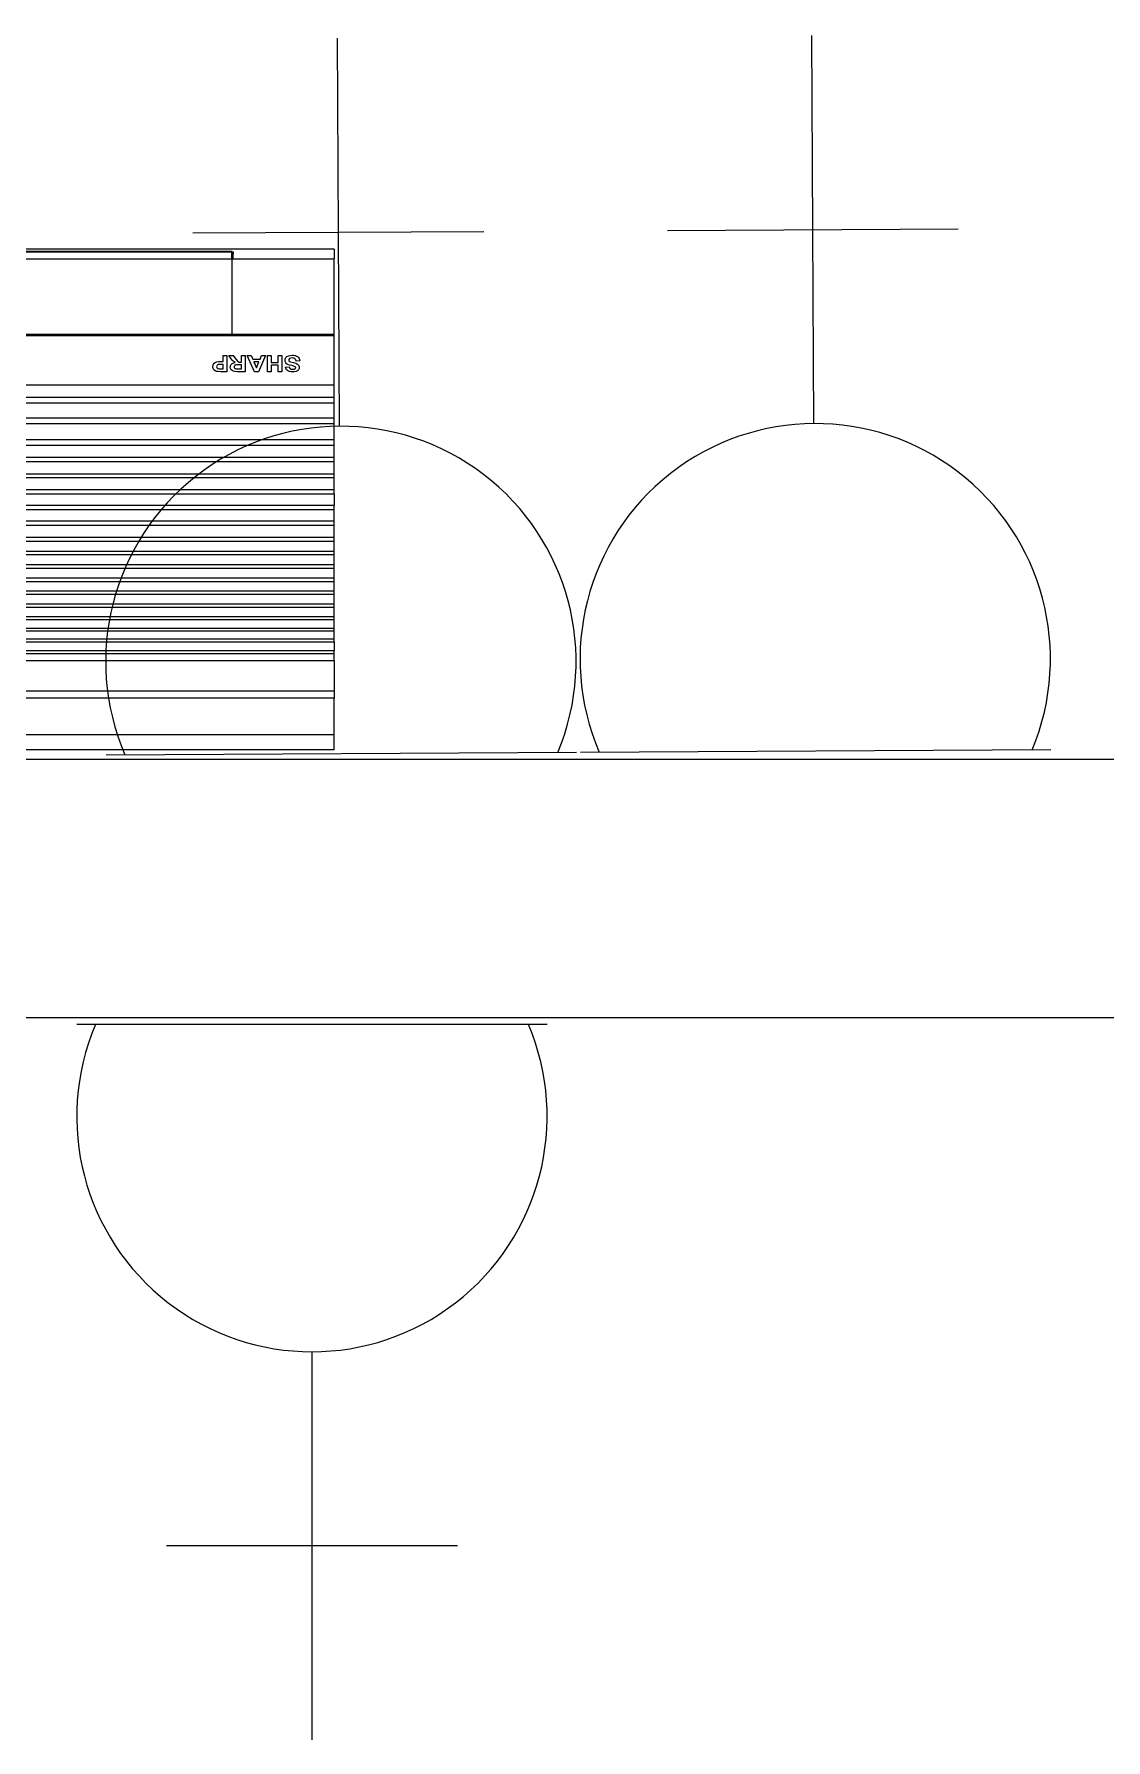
# Model space of a CAD drawing. Header units: inches. Extents: x -106706990 to 300603, y -86718466 to 1728185.
# Drawn here: x 56354 to 56976, y 25561 to 26550 of the extents above; entities that cross this region are included whole.
import ezdxf

# ---------------------------------------------------------------- set-up
doc = ezdxf.new("R2010")
doc.units = ezdxf.units.IN
doc.header["$MEASUREMENT"] = 0
doc.linetypes.add('HIDDEN', pattern=[0.375, 0.25, -0.125])
for name, color, linetype in [('A-WALL', 1, 'Continuous'), ('Edges', 7, 'Continuous'), ('ELECT', 6, 'Continuous')]:
    doc.layers.add(name, color=color, linetype=linetype)

# ---------------------------------------------------------------- blocks, each defined once
blk = doc.blocks.new('SOCKET')
at = {"layer": 'ELECT', "color": 6}
for p, q in [((15248.7, 25891.39), (15248.7, 26116.39)), ((15164.32, 26003.89), (15333.07, 26003.89)), ((15112.29, 25701.64), (15385.1, 25701.64))]:
    blk.add_line(p, q, dxfattribs=at)
blk.add_arc((15248.7, 25754.99), 136.41, 336.97635, 203.02365, dxfattribs=at)
blk = doc.blocks.new('air con')
at = {"layer": 'Edges'}
for p, q in [((71.402, 41.898), (152.402, 41.898)), ((71.402, 41.898), (71.402, 41.095)), ((71.402, 41.095), (152.402, 41.095)), ((71.402, 41.095), (71.402, 39.122)), ((71.402, 39.122), (152.402, 39.122)), ((71.402, 38.724), (71.402, 39.122)), ((152.402, 38.724), (71.402, 38.724)), ((71.402, 37.092), (71.402, 38.724)), ((71.402, 37.092), (71.402, 36.701)), ((152.402, 37.092), (71.402, 37.092)), ((152.402, 36.701), (71.402, 36.701)), ((71.402, 36.701), (71.402, 36.542)), ((152.402, 36.542), (71.402, 36.542)), ((71.402, 36.078), (71.402, 36.542)), ((152.402, 36.078), (71.402, 36.078)), ((71.402, 36.078), (71.402, 35.914)), ((152.402, 35.914), (71.402, 35.914)), ((71.402, 35.914), (71.402, 35.493)), ((71.402, 35.493), (71.402, 35.34)), ((152.402, 35.493), (71.402, 35.493)), ((152.402, 35.34), (71.402, 35.34)), ((71.402, 35.34), (71.402, 34.877)), ((152.402, 34.877), (71.402, 34.877)), ((71.402, 34.877), (71.402, 34.709)), ((152.402, 34.709), (71.402, 34.709)), ((71.402, 34.709), (71.402, 34.207)), ((152.402, 34.207), (71.402, 34.207)), ((71.402, 34.207), (71.402, 34.022)), ((71.402, 34.022), (71.402, 33.51)), ((152.402, 34.022), (71.402, 34.022)), ((152.402, 33.51), (71.402, 33.51)), ((71.402, 33.51), (71.402, 33.335)), ((152.402, 33.335), (71.402, 33.335)), ((71.402, 33.335), (71.402, 32.826)), ((152.402, 32.826), (71.402, 32.826)), ((71.402, 32.826), (71.402, 32.625)), ((152.402, 32.625), (71.402, 32.625)), ((71.402, 32.625), (71.402, 32.098)), ((152.402, 32.098), (71.402, 32.098)), ((71.402, 32.098), (71.402, 31.911)), ((152.402, 31.911), (71.402, 31.911)), ((71.402, 31.911), (71.402, 31.378)), ((152.402, 31.378), (71.402, 31.378)), ((71.402, 31.378), (71.402, 31.189)), ((152.402, 31.189), (71.402, 31.189)), ((71.402, 31.189), (71.402, 30.654)), ((152.402, 30.654), (71.402, 30.654)), ((71.402, 30.654), (71.402, 30.439)), ((152.402, 30.439), (71.402, 30.439)), ((71.402, 30.439), (71.402, 29.791)), ((152.402, 29.791), (71.402, 29.791)), ((71.402, 29.791), (71.402, 29.562)), ((71.402, 29.562), (71.402, 28.935)), ((152.402, 29.562), (71.402, 29.562)), ((152.402, 28.935), (71.402, 28.935)), ((71.402, 28.935), (71.402, 28.714)), ((152.402, 28.714), (71.402, 28.714)), ((71.402, 28.092), (71.402, 28.714)), ((152.402, 28.092), (71.402, 28.092)), ((71.402, 28.092), (71.402, 27.871)), ((71.402, 27.871), (71.402, 27.226)), ((152.402, 27.871), (71.402, 27.871)), ((152.402, 27.226), (71.402, 27.226)), ((71.402, 27.226), (71.402, 27.024)), ((71.402, 27.024), (71.402, 26.349)), ((152.402, 27.024), (71.402, 27.024)), ((152.402, 26.349), (71.402, 26.349)), ((71.402, 26.349), (71.402, 26.117)), ((152.402, 26.117), (71.402, 26.117)), ((71.402, 26.117), (71.402, 25.469)), ((152.402, 25.469), (71.402, 25.469)), ((71.402, 25.469), (71.402, 25.162)), ((152.402, 25.162), (71.402, 25.162)), ((71.402, 25.162), (71.402, 24.304)), ((152.402, 24.304), (71.402, 24.304)), ((71.402, 24.304), (71.402, 24.002)), ((152.402, 24.002), (71.402, 24.002)), ((71.402, 24.002), (71.402, 23.184)), ((71.402, 23.184), (71.402, 22.883)), ((152.402, 23.184), (71.402, 23.184)), ((152.402, 22.883), (71.402, 22.883)), ((71.402, 22.883), (71.402, 22.213)), ((152.402, 22.213), (71.402, 22.213)), ((71.402, 22.213), (71.402, 19.568)), ((73.283, 21.282), (73.294, 21.346)), ((73.289, 21.232), (73.283, 21.282)), ((73.306, 21.186), (73.289, 21.232)), ((73.294, 21.346), (73.326, 21.406)), ((73.334, 21.144), (73.306, 21.186)), ((73.326, 21.406), (73.378, 21.457)), ((73.378, 21.457), (73.448, 21.494)), ((73.448, 21.494), (73.537, 21.517)), ((73.481, 21.324), (73.473, 21.293)), ((73.473, 21.293), (73.48, 21.265)), ((73.48, 21.265), (73.502, 21.241)), ((73.504, 21.347), (73.481, 21.324)), ((73.502, 21.241), (73.567, 21.212)), ((73.563, 21.371), (73.504, 21.347)), ((73.537, 21.517), (73.642, 21.525)), ((73.64, 21.379), (73.563, 21.371)), ((73.567, 21.212), (73.685, 21.182)), ((73.713, 21.372), (73.64, 21.379)), ((73.642, 21.525), (73.729, 21.52)), ((73.685, 21.182), (73.811, 21.152)), ((73.766, 21.35), (73.713, 21.372)), ((73.729, 21.52), (73.804, 21.507)), ((73.8, 21.311), (73.766, 21.35)), ((73.82, 21.253), (73.8, 21.311)), ((73.804, 21.507), (73.868, 21.484)), ((74.019, 21.261), (73.82, 21.253)), ((73.868, 21.484), (73.921, 21.453)), ((73.921, 21.453), (73.962, 21.414)), ((73.962, 21.414), (73.992, 21.369)), ((73.992, 21.369), (74.011, 21.318)), ((74.011, 21.318), (74.019, 21.261)), ((74.215, 20.639), (74.215, 21.51)), ((74.215, 21.51), (74.413, 21.51)), ((74.413, 21.51), (74.413, 21.167)), ((74.413, 21.167), (74.802, 21.167)), ((74.802, 21.167), (74.802, 21.51)), ((74.802, 21.51), (75.001, 21.51)), ((75.001, 21.51), (75.001, 20.639)), ((75.106, 20.639), (75.489, 21.51)), ((75.592, 21.306), (75.459, 20.983)), ((75.489, 21.51), (75.699, 21.51)), ((75.727, 20.983), (75.592, 21.306)), ((75.699, 21.51), (76.093, 20.639)), ((76.199, 20.639), (76.199, 21.51)), ((76.199, 21.51), (76.616, 21.51)), ((76.552, 21.362), (76.397, 21.362)), ((76.397, 21.362), (76.397, 21.141)), ((76.697, 21.359), (76.552, 21.362)), ((76.616, 21.51), (76.752, 21.504)), ((76.74, 21.347), (76.697, 21.359)), ((76.722, 21.152), (76.754, 21.167)), ((76.772, 21.325), (76.74, 21.347)), ((76.752, 21.504), (76.845, 21.486)), ((76.754, 21.167), (76.778, 21.189)), ((76.791, 21.294), (76.772, 21.325)), ((76.778, 21.189), (76.793, 21.218)), ((76.798, 21.254), (76.791, 21.294)), ((76.793, 21.218), (76.798, 21.254)), ((76.845, 21.486), (76.91, 21.454)), ((76.91, 21.454), (76.96, 21.403)), ((76.96, 21.403), (76.992, 21.338)), ((76.986, 21.176), (76.966, 21.138)), ((76.999, 21.219), (76.986, 21.176)), ((76.992, 21.338), (77.003, 21.266)), ((77.003, 21.266), (76.999, 21.219)), ((77.19, 20.639), (77.19, 21.51)), ((77.19, 21.51), (77.508, 21.51)), ((77.388, 21.362), (77.388, 21.115)), ((77.484, 21.362), (77.388, 21.362)), ((77.627, 21.356), (77.484, 21.362)), ((77.508, 21.51), (77.658, 21.506)), ((77.671, 21.343), (77.627, 21.356)), ((77.658, 21.506), (77.744, 21.497)), ((77.707, 21.318), (77.671, 21.343)), ((77.689, 21.146), (77.716, 21.172)), ((77.731, 21.283), (77.707, 21.318)), ((77.716, 21.172), (77.733, 21.203)), ((77.738, 21.239), (77.731, 21.283)), ((77.733, 21.203), (77.738, 21.239)), ((77.744, 21.497), (77.822, 21.465)), ((77.822, 21.465), (77.886, 21.411)), ((77.886, 21.411), (77.911, 21.376)), ((77.935, 21.168), (77.91, 21.107)), ((77.911, 21.376), (77.929, 21.336)), ((77.929, 21.336), (77.939, 21.291)), ((77.943, 21.242), (77.935, 21.168)), ((77.939, 21.291), (77.943, 21.242)), ((73.247, 20.922), (73.441, 20.939)), ((73.262, 20.853), (73.247, 20.922)), ((73.287, 20.793), (73.262, 20.853)), ((73.322, 20.742), (73.287, 20.793)), ((73.367, 20.7), (73.322, 20.742)), ((73.374, 21.106), (73.334, 21.144)), ((73.422, 20.666), (73.367, 20.7)), ((73.412, 21.082), (73.374, 21.106)), ((73.462, 21.059), (73.412, 21.082)), ((73.488, 20.642), (73.422, 20.666)), ((73.441, 20.939), (73.467, 20.864)), ((73.598, 21.02), (73.462, 21.059)), ((73.467, 20.864), (73.511, 20.812)), ((73.565, 20.628), (73.488, 20.642)), ((73.511, 20.812), (73.574, 20.782)), ((73.653, 20.623), (73.565, 20.628)), ((73.574, 20.782), (73.655, 20.772)), ((73.757, 20.982), (73.598, 21.02)), ((73.771, 20.631), (73.653, 20.623)), ((73.655, 20.772), (73.739, 20.781)), ((73.739, 20.781), (73.8, 20.808)), ((73.8, 20.965), (73.757, 20.982)), ((73.867, 20.655), (73.771, 20.631)), ((73.828, 20.944), (73.8, 20.965)), ((73.8, 20.808), (73.836, 20.847)), ((73.811, 21.152), (73.899, 21.12)), ((73.843, 20.92), (73.828, 20.944)), ((73.836, 20.847), (73.848, 20.892)), ((73.848, 20.892), (73.843, 20.92)), ((73.943, 20.695), (73.867, 20.655)), ((73.899, 21.12), (73.961, 21.081)), ((74, 20.752), (73.943, 20.695)), ((73.961, 21.081), (74.008, 21.031)), ((74.035, 20.82), (74, 20.752)), ((74.008, 21.031), (74.037, 20.968)), ((74.047, 20.892), (74.035, 20.82)), ((74.037, 20.968), (74.047, 20.892)), ((74.413, 20.639), (74.215, 20.639)), ((74.802, 21.02), (74.413, 21.02)), ((74.413, 21.02), (74.413, 20.639)), ((74.802, 20.639), (74.802, 21.02)), ((75.001, 20.639), (74.802, 20.639)), ((75.317, 20.639), (75.106, 20.639)), ((75.398, 20.837), (75.317, 20.639)), ((75.791, 20.837), (75.398, 20.837)), ((75.459, 20.983), (75.727, 20.983)), ((75.877, 20.639), (75.791, 20.837)), ((76.093, 20.639), (75.877, 20.639)), ((76.397, 20.639), (76.199, 20.639)), ((76.397, 21.141), (76.544, 21.141)), ((76.437, 21.002), (76.397, 21.002)), ((76.397, 21.002), (76.397, 20.639)), ((76.496, 21), (76.437, 21.002)), ((76.537, 20.993), (76.496, 21)), ((76.568, 20.979), (76.537, 20.993)), ((76.544, 21.141), (76.66, 21.144)), ((76.597, 20.956), (76.568, 20.979)), ((76.702, 20.828), (76.597, 20.956)), ((76.66, 21.144), (76.722, 21.152)), ((76.845, 20.639), (76.702, 20.828)), ((76.804, 21.034), (76.743, 21.023)), ((76.743, 21.023), (76.802, 20.988)), ((76.802, 20.988), (76.849, 20.95)), ((76.856, 21.052), (76.804, 21.034)), ((77.082, 20.639), (76.845, 20.639)), ((76.849, 20.95), (76.899, 20.895)), ((76.901, 21.075), (76.856, 21.052)), ((76.899, 20.895), (76.962, 20.809)), ((76.938, 21.104), (76.901, 21.075)), ((76.966, 21.138), (76.938, 21.104)), ((76.962, 20.809), (77.082, 20.639)), ((77.388, 20.639), (77.19, 20.639)), ((77.388, 21.115), (77.497, 21.115)), ((77.518, 20.967), (77.388, 20.967)), ((77.388, 20.967), (77.388, 20.639)), ((77.497, 21.115), (77.595, 21.119)), ((77.637, 20.97), (77.518, 20.967)), ((77.595, 21.119), (77.654, 21.129)), ((77.724, 20.98), (77.637, 20.97)), ((77.654, 21.129), (77.689, 21.146)), ((77.776, 20.995), (77.724, 20.98)), ((77.827, 21.021), (77.776, 20.995)), ((77.873, 21.058), (77.827, 21.021)), ((77.91, 21.107), (77.873, 21.058)), ((152.402, 19.568), (71.402, 19.568)), ((71.402, 19.568), (71.402, 19.493)), ((152.402, 19.493), (71.402, 19.493)), ((71.402, 19.493), (71.402, 15.42)), ((76.921, 15.42), (76.921, 19.493)), ((76.921, 18.47), (76.921, 18.812)), ((76.921, 18.133), (76.921, 18.47)), ((76.921, 17.803), (76.921, 18.133)), ((76.921, 17.48), (76.921, 17.803)), ((76.921, 17.163), (76.921, 17.48)), ((76.921, 16.853), (76.921, 17.163)), ((76.921, 16.551), (76.921, 16.853)), ((76.921, 16.256), (76.921, 16.551)), ((76.921, 15.969), (76.921, 16.256)), ((76.921, 15.69), (76.921, 15.969)), ((76.921, 15.42), (76.921, 15.69)), ((76.855, 15.42), (71.402, 15.42)), ((71.402, 14.898), (71.402, 15.42)), ((71.402, 14.898), (152.402, 14.898)), ((76.921, 15.42), (76.855, 15.42)), ((76.855, 15.42), (76.855, 15.142)), ((76.921, 15.142), (76.855, 15.142)), ((76.855, 15.051), (76.855, 15.142)), ((76.921, 15.051), (76.855, 15.051)), ((76.921, 15.42), (76.921, 15.142)), ((146.421, 15.42), (76.921, 15.42)), ((76.921, 15.142), (76.921, 15.051)), ((146.421, 15.051), (76.921, 15.051)), ((76.921, 15.051), (76.921, 15.012)), ((146.421, 15.012), (76.921, 15.012))]:
    blk.add_line(p, q, dxfattribs=at)

msp = doc.modelspace()

# ---------------------------------------------------------------- linework, layer by layer
at = {"layer": 'A-WALL', "color": 8}
for p, q in [((51988.78, 26129.42), (60688.78, 26129.42)), ((60688.78, 25979.42), (51988.78, 25979.42))]:
    msp.add_line(p, q, dxfattribs=at)

# ---------------------------------------------------------------- block references
at = {"xscale": 10.74849191040555, "yscale": 10.74849191040555, "zscale": 10.74849191040555, "rotation": 180}
msp.add_blockref('air con', (57295.49, 26585.15), dxfattribs=at)
at = {"layer": 'ELECT', "color": 7, "linetype": 'HIDDEN'}
for p, rotation in [((41703.53, 347.09), 0.3223035851749932), ((41428.39, 345.56), 0.3223035851749931), ((71763.87, 51677.24), 180)]:
    msp.add_blockref('SOCKET', p, dxfattribs=dict(at, rotation=rotation))

doc.saveas('drawing.dxf')
